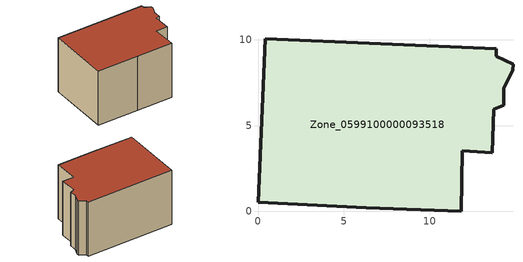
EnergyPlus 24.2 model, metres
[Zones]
Zone_0599100000093518
 floor ground (C_G): 11.81,0 6.3,0.21 0,0.54 0.43,10.06 13.86,9.46 13.87,9.02 14.83,8.56 14.82,8.21 14.29,7.16 14.3,6.17 13.71,5.95 13.62,3.43 11.89,3.52 z0
 wall outside (C_F): 6.3,0.21 11.81,0 11.89,3.52 13.62,3.43 13.71,5.95 14.3,6.17 14.29,7.16 14.82,8.21 14.83,8.56 13.87,9.02 13.86,9.46 0.43,10.06 0,0.54 6.3,0.21 z0:8.71
 roof outside (C_R): 14.3,6.17 14.29,7.16 14.82,8.21 14.83,8.56 13.87,9.02 13.86,9.46 0.43,10.06 0,0.54 6.3,0.21 11.81,0 11.89,3.52 13.62,3.43 13.71,5.95 z8.71
[BUILDING]
Pand.0599100000093518: North Axis=0; Terrain=City; Loads Convergence Tolerance Value=0.04; Temperature Convergence Tolerance Value=0.4; Solar Distribution=FullExterior; Maximum Number of Warmup Days=25; Minimum Number of Warmup Days=1
[Site:Location]
Rotterdam.The.Hague.AP_ZH_NLD Design_Conditions: Latitude=51.96; Longitude=4.45; Time Zone=1; Elevation=-4.5
[SITE:GROUNDTEMPERATURE:BUILDINGSURFACE]
18, 18, 18, 18, 18, 18, 18, 18, 18, 18, 18, 18
[MATERIAL] Thermal Absorptance=0.9; Solar Absorptance=0.7; Visible Absorptance=0.7
Name | Roughness | Thickness | Conductivity | Density | Specific Heat
G.D.1965 | MediumSmooth | 0.15 | 1 | 540 | 1210
F.D.1965 | Rough | 0.3 | 0.857143 | 1920 | 840
R.D.1965 | MediumRough | 0.2 | 0.08 | 1500 | 1000
[CONSTRUCTION]
C_G: G.D.1965
C_F: F.D.1965
C_R: R.D.1965
[ZONE]
Zone_0599100000093518: Type=1; Multiplier=1; Ceiling Height=Autocalculate; Volume=Autocalculate; Floor Area=autocalculate; Part of Total Floor Area=Yes
[ZONEINFILTRATION:DESIGNFLOWRATE]
Infil_Zone_0599100000093518: Zone or ZoneList or Space or SpaceList=Zone_0599100000093518; Schedule=AlwaysOn; Design Flow Rate Calculation Method=Flow/Area; Flow Rate per Floor Area=0.0042; Constant Term Coefficient=1; Temperature Term Coefficient=0; Velocity Term Coefficient=0; Velocity Squared Term Coefficient=0
[HVACTEMPLATE:ZONE:IDEALLOADSAIRSYSTEM]
Zone_0599100000093518: Maximum Heating Supply Air Temperature=50; Minimum Cooling Supply Air Temperature=13; Maximum Heating Supply Air Humidity Ratio=0.0156; Minimum Cooling Supply Air Humidity Ratio=0.0077; Heating Limit=NoLimit; Cooling Limit=NoLimit; Dehumidification Control Type=ConstantSensibleHeatRatio; Cooling Sensible Heat Ratio=0.7; Dehumidification Setpoint=60; Humidification Control Type=None; Humidification Setpoint=30; Outdoor Air Method=None; Outdoor Air Flow Rate per Person=0.00944; Outdoor Air Flow Rate per Zone Floor Area=0; Outdoor Air Flow Rate per Zone=0; Demand Controlled Ventilation Type=None; Outdoor Air Economizer Type=NoEconomizer; Heat Recovery Type=None; Sensible Heat Recovery Effectiveness=0.7; Latent Heat Recovery Effectiveness=0.65
[ZONECONTROL:THERMOSTAT]
ThermostatControl_Zone_0599100000093518: Zone or ZoneList=Zone_0599100000093518; Control Type Schedule=DualSetpointControlType; Control 1=Thermostat_Zone_0599100000093518; Temperature Difference Between Cutout And Setpoint=0
[THERMOSTATSETPOINT:DUALSETPOINT]
Thermostat_Zone_0599100000093518: Heating Setpoint Temperature Schedule=HeatingSetpoint_Zone_0599100000093518; Cooling Setpoint Temperature Schedule=CoolingSetpoint_Zone_0599100000093518
[SCHEDULE:COMPACT]
HeatingSetpoint_Zone_0599100000093518: Through: 12/31, For: AllDays, Until: 24:00, 21
CoolingSetpoint_Zone_0599100000093518: Through: 12/31, For: AllDays, Until: 24:00, 24
DualSetpointControlType: Through: 12/31, For: AllDays, Until: 24:00, 4
AlwaysOn: Through: 12/31, For: AllDays, Until: 24:00, 1
